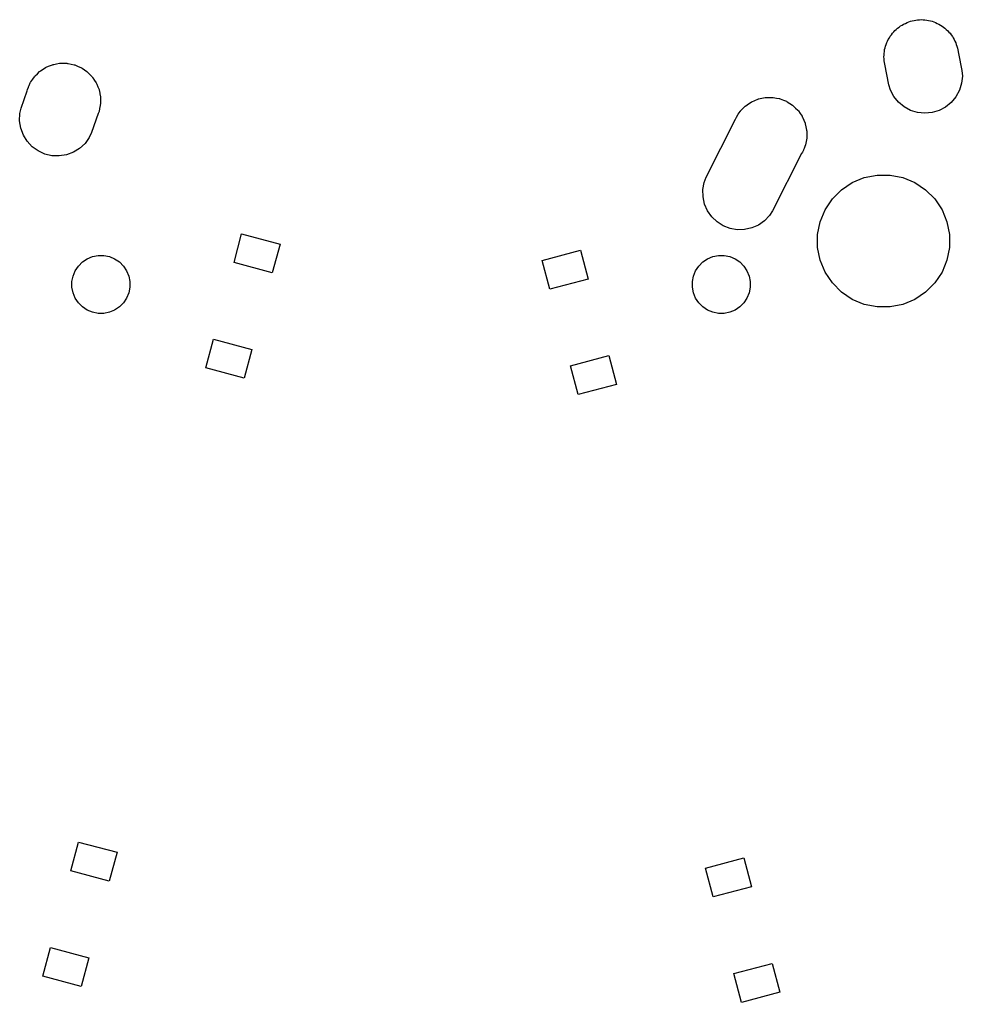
# Model space of a CAD drawing. Extents: x -26.1 to -7.5, y -7.6 to -2.3.
# Drawn here: x -15.179 to -14.057, y -7.478 to -6.308 of the extents above; entities that cross this region are included whole.
import ezdxf

# ---------------------------------------------------------------- set-up
doc = ezdxf.new("R2010")
doc.units = 0
doc.header["$MEASUREMENT"] = 0
doc.layers.add('BLACK', color=7, linetype='CONTINUOUS')

msp = doc.modelspace()

# ---------------------------------------------------------------- linework, layer by layer
at = {"layer": 'BLACK', "linetype": 'CONTINUOUS'}
for p, q in [((-14.112, -6.3082), (-14.1099, -6.30778)), ((-14.1099, -6.30778), (-14.1076, -6.30778)), ((-14.1076, -6.30778), (-14.1054, -6.30757)), ((-14.1054, -6.30757), (-14.1033, -6.30778)), ((-14.1033, -6.30778), (-14.1012, -6.30778)), ((-14.1012, -6.30778), (-14.099, -6.30823)), ((-14.1369, -6.3205), (-14.1353, -6.31916)), ((-14.1353, -6.31916), (-14.1338, -6.31767)), ((-14.1338, -6.31767), (-14.1319, -6.31641)), ((-14.1319, -6.31641), (-14.1301, -6.31499)), ((-14.1301, -6.31499), (-14.1283, -6.314)), ((-14.1283, -6.314), (-14.1265, -6.31282)), ((-14.1265, -6.31282), (-14.1244, -6.31196)), ((-14.1244, -6.31196), (-14.1224, -6.3109)), ((-14.1224, -6.3109), (-14.1204, -6.31029)), ((-14.1204, -6.31029), (-14.1185, -6.30949)), ((-14.1185, -6.30949), (-14.1162, -6.30904)), ((-14.1162, -6.30904), (-14.1141, -6.3084)), ((-14.1141, -6.3084), (-14.112, -6.3082)), ((-14.099, -6.30823), (-14.0967, -6.30845)), ((-14.0967, -6.30845), (-14.0947, -6.30907)), ((-14.0947, -6.30907), (-14.0926, -6.30949)), ((-14.0926, -6.30949), (-14.0905, -6.31035)), ((-14.0905, -6.31035), (-14.0884, -6.31102)), ((-14.0884, -6.31102), (-14.0865, -6.31202)), ((-14.0865, -6.31202), (-14.0846, -6.31282)), ((-14.0846, -6.31282), (-14.0827, -6.31408)), ((-14.0827, -6.31408), (-14.0807, -6.31515)), ((-14.0807, -6.31515), (-14.0791, -6.3165)), ((-14.0791, -6.3165), (-14.0773, -6.31767)), ((-14.0773, -6.31767), (-14.0757, -6.31927)), ((-14.0757, -6.31927), (-14.074, -6.32071)), ((-14.1456, -6.33305), (-14.1448, -6.3311)), ((-14.1448, -6.3311), (-14.1435, -6.32921)), ((-14.1435, -6.32921), (-14.1425, -6.32722)), ((-14.1425, -6.32722), (-14.1411, -6.3256)), ((-14.1411, -6.3256), (-14.1399, -6.32384)), ((-14.1399, -6.32384), (-14.1383, -6.32224)), ((-14.1383, -6.32224), (-14.1369, -6.3205)), ((-14.074, -6.32071), (-14.0726, -6.32235)), ((-14.0726, -6.32235), (-14.0711, -6.32384)), ((-14.0711, -6.32384), (-14.0699, -6.32572)), ((-14.0699, -6.32572), (-14.0685, -6.32748)), ((-14.0685, -6.32748), (-14.0675, -6.32934)), ((-14.0675, -6.32934), (-14.0663, -6.3311)), ((-14.0663, -6.3311), (-14.0654, -6.33319)), ((-14.1492, -6.34324), (-14.1485, -6.34123)), ((-14.1485, -6.34123), (-14.1481, -6.33916)), ((-14.1481, -6.33916), (-14.1473, -6.33707)), ((-14.1473, -6.33707), (-14.1466, -6.3349)), ((-14.1466, -6.3349), (-14.1456, -6.33305)), ((-14.0654, -6.33319), (-14.0644, -6.33518)), ((-14.0644, -6.33518), (-14.0638, -6.33721)), ((-14.0638, -6.33721), (-14.063, -6.33916)), ((-14.063, -6.33916), (-14.0625, -6.34137)), ((-14.0625, -6.34137), (-14.0625, -6.34145)), ((-14.0625, -6.34145), (-14.0621, -6.3435)), ((-14.15, -6.35192), (-14.1498, -6.34982)), ((-14.1498, -6.35417), (-14.15, -6.35192)), ((-14.1498, -6.34771), (-14.1494, -6.34549)), ((-14.1498, -6.34982), (-14.1498, -6.34771)), ((-14.1498, -6.35644), (-14.1498, -6.35417)), ((-14.1494, -6.34549), (-14.1492, -6.34324)), ((-14.0621, -6.3435), (-14.0613, -6.34771)), ((-14.0613, -6.34771), (-14.0613, -6.34779)), ((-14.0613, -6.34779), (-14.0573, -6.36818)), ((-15.151, -6.36657), (-15.148, -6.36459)), ((-15.148, -6.36459), (-15.1473, -6.36428)), ((-15.1473, -6.36428), (-15.1466, -6.36386)), ((-15.1466, -6.36386), (-15.1432, -6.36261)), ((-15.1432, -6.36261), (-15.1399, -6.36125)), ((-15.1399, -6.36125), (-15.1391, -6.36109)), ((-15.1391, -6.36109), (-15.1384, -6.36081)), ((-15.1384, -6.36081), (-15.1349, -6.36024)), ((-15.1349, -6.36024), (-15.1314, -6.35955)), ((-15.1314, -6.35955), (-15.1306, -6.35955)), ((-15.1306, -6.35955), (-15.1298, -6.35942)), ((-15.1298, -6.35942), (-15.1262, -6.35955)), ((-15.1262, -6.35955), (-15.1227, -6.35955)), ((-15.1227, -6.35955), (-15.1219, -6.3597)), ((-15.1219, -6.3597), (-15.1211, -6.35973)), ((-15.1211, -6.35973), (-15.1176, -6.36055)), ((-15.1176, -6.36055), (-15.1141, -6.36125)), ((-15.1141, -6.36125), (-15.1134, -6.36156)), ((-15.1134, -6.36156), (-15.1126, -6.36174)), ((-15.1126, -6.36174), (-15.1093, -6.36322)), ((-15.1093, -6.36322), (-15.106, -6.36459)), ((-15.106, -6.36459), (-15.1054, -6.36504)), ((-15.1054, -6.36504), (-15.1046, -6.36537)), ((-15.1046, -6.36537), (-15.1017, -6.36746)), ((-14.149, -6.36065), (-14.1498, -6.35644)), ((-14.1442, -6.38517), (-14.149, -6.36065)), ((-15.1634, -6.37857), (-15.1614, -6.3756)), ((-15.1614, -6.3756), (-15.1608, -6.37503)), ((-15.1608, -6.37503), (-15.1604, -6.37438)), ((-15.1604, -6.37438), (-15.1578, -6.37195)), ((-15.1578, -6.37195), (-15.1552, -6.36944)), ((-15.1552, -6.36944), (-15.1546, -6.36899)), ((-15.1546, -6.36899), (-15.154, -6.36844)), ((-15.154, -6.36844), (-15.151, -6.36657)), ((-15.1017, -6.36746), (-15.0988, -6.36944)), ((-15.0988, -6.36944), (-15.0982, -6.37001)), ((-15.0982, -6.37001), (-15.0976, -6.37048)), ((-15.0976, -6.37048), (-15.0951, -6.37309)), ((-15.0951, -6.37309), (-15.0926, -6.3756)), ((-15.0926, -6.3756), (-15.0922, -6.37628)), ((-15.0922, -6.37628), (-15.0916, -6.37687)), ((-15.0916, -6.37687), (-15.0897, -6.3799)), ((-14.0566, -6.37469), (-14.0575, -6.38337)), ((-14.0573, -6.36818), (-14.0566, -6.37469)), ((-15.1696, -6.39092), (-15.1685, -6.38816)), ((-15.1685, -6.38816), (-15.1682, -6.3874)), ((-15.1682, -6.3874), (-15.1676, -6.38615)), ((-15.1676, -6.38615), (-15.1663, -6.38286)), ((-15.1663, -6.38286), (-15.1658, -6.38219)), ((-15.1658, -6.38219), (-15.1655, -6.38145)), ((-15.1655, -6.38145), (-15.1634, -6.37857)), ((-15.0897, -6.3799), (-15.0878, -6.38286)), ((-15.0878, -6.38286), (-15.0875, -6.3836)), ((-15.0875, -6.3836), (-15.087, -6.38429)), ((-15.087, -6.38429), (-15.0858, -6.38763)), ((-15.0858, -6.38763), (-15.0844, -6.39092)), ((-14.1423, -6.39143), (-14.1442, -6.38517)), ((-14.0575, -6.38337), (-14.0601, -6.39171)), ((-15.177, -6.41317), (-15.1699, -6.39228)), ((-15.1699, -6.39228), (-15.1696, -6.39092)), ((-15.0844, -6.39092), (-15.0843, -6.39171)), ((-15.0843, -6.39171), (-15.084, -6.39247)), ((-15.084, -6.39247), (-15.0834, -6.39598)), ((-15.0834, -6.39598), (-15.0827, -6.39948)), ((-15.0827, -6.39948), (-15.0827, -6.40028)), ((-15.0827, -6.40028), (-15.0826, -6.40108)), ((-15.0826, -6.40108), (-15.0827, -6.40464)), ((-14.2991, -6.40191), (-14.2953, -6.40115)), ((-14.2953, -6.40115), (-14.2915, -6.40031)), ((-14.2915, -6.40031), (-14.291, -6.4003)), ((-14.291, -6.4003), (-14.2906, -6.40021)), ((-14.2906, -6.40021), (-14.2867, -6.40021)), ((-14.2867, -6.40021), (-14.2828, -6.40013)), ((-14.2828, -6.40013), (-14.2823, -6.40021)), ((-14.2823, -6.40021), (-14.2818, -6.40021)), ((-14.2818, -6.40021), (-14.278, -6.40097)), ((-14.278, -6.40097), (-14.2742, -6.40165)), ((-14.1382, -6.39914), (-14.1423, -6.39143)), ((-14.1327, -6.4059), (-14.1382, -6.39914)), ((-14.0642, -6.39939), (-14.0698, -6.40612)), ((-14.0601, -6.39171), (-14.0642, -6.39939)), ((-15.1786, -6.41953), (-15.177, -6.41317)), ((-15.0837, -6.41326), (-15.0844, -6.41676)), ((-15.0829, -6.4098), (-15.0837, -6.41326)), ((-15.0827, -6.4082), (-15.0829, -6.40899)), ((-15.0829, -6.40899), (-15.0829, -6.4098)), ((-15.0827, -6.40464), (-15.0827, -6.4082)), ((-14.3179, -6.41352), (-14.3152, -6.41071)), ((-14.3152, -6.41071), (-14.3148, -6.41044)), ((-14.3148, -6.41044), (-14.3144, -6.4101)), ((-14.3144, -6.4101), (-14.3112, -6.40794)), ((-14.3112, -6.40794), (-14.308, -6.40571)), ((-14.308, -6.40571), (-14.3076, -6.40552)), ((-14.3076, -6.40552), (-14.3072, -6.40525)), ((-14.3072, -6.40525), (-14.3036, -6.40376)), ((-14.3036, -6.40376), (-14.3, -6.4022)), ((-14.3, -6.4022), (-14.2996, -6.4021)), ((-14.2996, -6.4021), (-14.2991, -6.40191)), ((-14.2742, -6.40165), (-14.2738, -6.40182)), ((-14.2738, -6.40182), (-14.2733, -6.40191)), ((-14.2733, -6.40191), (-14.2697, -6.4034)), ((-14.2697, -6.4034), (-14.2661, -6.40481)), ((-14.2661, -6.40481), (-14.2657, -6.40507)), ((-14.2657, -6.40507), (-14.2652, -6.40525)), ((-14.2652, -6.40525), (-14.262, -6.40741)), ((-14.262, -6.40741), (-14.2587, -6.4095)), ((-14.2587, -6.4095), (-14.2584, -6.40983)), ((-14.2584, -6.40983), (-14.258, -6.4101)), ((-14.258, -6.4101), (-14.2552, -6.41285)), ((-14.2552, -6.41285), (-14.2524, -6.41554)), ((-14.126, -6.41146), (-14.1327, -6.4059)), ((-14.1183, -6.4156), (-14.126, -6.41146)), ((-14.0766, -6.41163), (-14.0843, -6.41571)), ((-14.0698, -6.40612), (-14.0766, -6.41163)), ((-15.1789, -6.42825), (-15.1786, -6.41953)), ((-15.0856, -6.41952), (-15.0933, -6.44193)), ((-15.0844, -6.41676), (-15.0856, -6.41952)), ((-14.3265, -6.42598), (-14.3255, -6.42352)), ((-14.3255, -6.42352), (-14.3233, -6.42029)), ((-14.3233, -6.42029), (-14.3212, -6.41701)), ((-14.3212, -6.41701), (-14.3209, -6.41667)), ((-14.3209, -6.41667), (-14.3206, -6.41627)), ((-14.3206, -6.41627), (-14.3179, -6.41352)), ((-14.2524, -6.41554), (-14.2521, -6.41593)), ((-14.2521, -6.41593), (-14.2518, -6.41627)), ((-14.2518, -6.41627), (-14.2496, -6.4195)), ((-14.2496, -6.4195), (-14.2474, -6.42269)), ((-14.2474, -6.42269), (-14.2472, -6.42313)), ((-14.2472, -6.42313), (-14.247, -6.42352)), ((-14.247, -6.42352), (-14.2455, -6.42712)), ((-14.11, -6.41816), (-14.1183, -6.4156)), ((-14.1013, -6.41904), (-14.11, -6.41816)), ((-14.0926, -6.41822), (-14.1013, -6.41904)), ((-14.0843, -6.41571), (-14.0926, -6.41822)), ((-15.1775, -6.43686), (-15.1789, -6.42825)), ((-14.3616, -6.49527), (-14.3265, -6.42598)), ((-14.2455, -6.42712), (-14.2439, -6.43068)), ((-14.2439, -6.43068), (-14.2438, -6.43114)), ((-14.2438, -6.43114), (-14.2436, -6.43158)), ((-14.2436, -6.43158), (-14.2429, -6.4354)), ((-14.2429, -6.4354), (-14.242, -6.43919)), ((-15.1744, -6.44504), (-15.1775, -6.43686)), ((-15.1698, -6.45246), (-15.1744, -6.44504)), ((-15.096, -6.44787), (-15.1011, -6.45495)), ((-15.0933, -6.44193), (-15.096, -6.44787)), ((-14.242, -6.43919), (-14.242, -6.43967)), ((-14.242, -6.43967), (-14.2419, -6.44014)), ((-14.2419, -6.44014), (-14.2419, -6.44403)), ((-14.2419, -6.44403), (-14.2418, -6.44792)), ((-14.2418, -6.44792), (-14.2419, -6.44839)), ((-14.2419, -6.44839), (-14.2419, -6.44886)), ((-15.1639, -6.45885), (-15.1698, -6.45246)), ((-15.1568, -6.46395), (-15.1639, -6.45885)), ((-15.1011, -6.45495), (-15.1075, -6.46089)), ((-14.2436, -6.45742), (-14.2451, -6.46101)), ((-14.2435, -6.45695), (-14.2436, -6.45742)), ((-14.2433, -6.45651), (-14.2435, -6.45695)), ((-14.2427, -6.45268), (-14.2433, -6.45651)), ((-14.2419, -6.44886), (-14.2427, -6.45268)), ((-15.1489, -6.46758), (-15.1568, -6.46395)), ((-15.1404, -6.46959), (-15.1489, -6.46758)), ((-15.1317, -6.46991), (-15.1404, -6.46959)), ((-15.1231, -6.46852), (-15.1317, -6.46991)), ((-15.1149, -6.46547), (-15.1231, -6.46852)), ((-15.1075, -6.46089), (-15.1149, -6.46547)), ((-14.2479, -6.4669), (-14.2826, -6.53535)), ((-14.247, -6.46548), (-14.2479, -6.4669)), ((-14.2459, -6.46302), (-14.247, -6.46548)), ((-14.2457, -6.4626), (-14.2459, -6.46302)), ((-14.2451, -6.46101), (-14.2457, -6.4626)), ((-14.1733, -6.49566), (-14.1581, -6.49264)), ((-14.1581, -6.49264), (-14.1426, -6.49264)), ((-14.1426, -6.49264), (-14.1275, -6.49566)), ((-14.3655, -6.50996), (-14.364, -6.50137)), ((-14.364, -6.50137), (-14.3616, -6.49527)), ((-14.2004, -6.51017), (-14.1876, -6.50158)), ((-14.1876, -6.50158), (-14.1733, -6.49566)), ((-14.1275, -6.49566), (-14.1132, -6.50158)), ((-14.1132, -6.50158), (-14.1003, -6.51017)), ((-14.3653, -6.51868), (-14.3655, -6.50996)), ((-14.2113, -6.5211), (-14.2004, -6.51017)), ((-14.1003, -6.51017), (-14.0894, -6.5211)), ((-14.3634, -6.5272), (-14.3653, -6.51868)), ((-14.3599, -6.53519), (-14.3634, -6.5272)), ((-14.2199, -6.53396), (-14.2113, -6.5211)), ((-14.0894, -6.5211), (-14.0808, -6.53396)), ((-14.3549, -6.54234), (-14.3599, -6.53519)), ((-14.2861, -6.54086), (-14.2922, -6.54716)), ((-14.2826, -6.53535), (-14.2861, -6.54086)), ((-14.2259, -6.54824), (-14.2199, -6.53396)), ((-14.0808, -6.53396), (-14.0749, -6.54824)), ((-14.3486, -6.54837), (-14.3549, -6.54234)), ((-14.3413, -6.55306), (-14.3486, -6.54837)), ((-14.3331, -6.55623), (-14.3413, -6.55306)), ((-14.2993, -6.55217), (-14.3073, -6.55568)), ((-14.2922, -6.54716), (-14.2993, -6.55217)), ((-14.2289, -6.56341), (-14.2259, -6.54824)), ((-14.0749, -6.54824), (-14.0719, -6.56341)), ((-14.9237, -6.59677), (-14.9146, -6.56254)), ((-14.9146, -6.56254), (-14.8689, -6.57477)), ((-14.3246, -6.55775), (-14.3331, -6.55623)), ((-14.3158, -6.55756), (-14.3246, -6.55775)), ((-14.3073, -6.55568), (-14.3158, -6.55756)), ((-14.2289, -6.57887), (-14.2289, -6.56341)), ((-14.0719, -6.56341), (-14.0719, -6.57887)), ((-14.8689, -6.57477), (-14.8781, -6.60899)), ((-15.0922, -6.58978), (-15.0856, -6.58846)), ((-15.0856, -6.58846), (-15.0788, -6.58846)), ((-15.0788, -6.58846), (-15.0721, -6.58978)), ((-14.5568, -6.59445), (-14.5112, -6.58223)), ((-14.5112, -6.58223), (-14.502, -6.61645)), ((-14.3536, -6.58978), (-14.347, -6.58846)), ((-14.347, -6.58846), (-14.3402, -6.58846)), ((-14.3402, -6.58846), (-14.3335, -6.58978)), ((-14.2259, -6.59404), (-14.2289, -6.57887)), ((-14.0719, -6.57887), (-14.0749, -6.59404)), ((-15.1089, -6.60095), (-15.1041, -6.59615)), ((-15.1041, -6.59615), (-15.0985, -6.59238)), ((-15.0985, -6.59238), (-15.0922, -6.58978)), ((-15.0721, -6.58978), (-15.0659, -6.59238)), ((-15.0659, -6.59238), (-15.0602, -6.59615)), ((-15.0602, -6.59615), (-15.0554, -6.60095)), ((-14.8781, -6.60899), (-14.9237, -6.59677)), ((-14.5476, -6.62868), (-14.5568, -6.59445)), ((-14.3703, -6.60095), (-14.3655, -6.59615)), ((-14.3655, -6.59615), (-14.3599, -6.59238)), ((-14.3599, -6.59238), (-14.3536, -6.58978)), ((-14.3335, -6.58978), (-14.3272, -6.59238)), ((-14.3272, -6.59238), (-14.3216, -6.59615)), ((-14.3216, -6.59615), (-14.3168, -6.60095)), ((-14.2199, -6.60833), (-14.2259, -6.59404)), ((-14.0749, -6.59404), (-14.0808, -6.60833)), ((-15.1153, -6.61286), (-15.1127, -6.60659)), ((-15.1127, -6.60659), (-15.1089, -6.60095)), ((-15.0554, -6.60095), (-15.0517, -6.60659)), ((-15.0517, -6.60659), (-15.0491, -6.61286)), ((-14.3767, -6.61286), (-14.3741, -6.60659)), ((-14.3741, -6.60659), (-14.3703, -6.60095)), ((-14.3168, -6.60095), (-14.313, -6.60659)), ((-14.313, -6.60659), (-14.3104, -6.61286)), ((-14.2113, -6.62118), (-14.2199, -6.60833)), ((-14.0808, -6.60833), (-14.0894, -6.62118)), ((-15.1166, -6.61951), (-15.1153, -6.61286)), ((-15.1166, -6.6263), (-15.1166, -6.61951)), ((-15.0491, -6.61286), (-15.0477, -6.61951)), ((-15.0477, -6.61951), (-15.0477, -6.6263)), ((-14.502, -6.61645), (-14.5476, -6.62868)), ((-14.378, -6.61951), (-14.3767, -6.61286)), ((-14.378, -6.6263), (-14.378, -6.61951)), ((-14.3104, -6.61286), (-14.3091, -6.61951)), ((-14.3091, -6.61951), (-14.3091, -6.6263)), ((-14.2004, -6.63212), (-14.2113, -6.62118)), ((-14.0894, -6.62118), (-14.1003, -6.63212)), ((-15.1153, -6.63295), (-15.1166, -6.6263)), ((-15.1127, -6.63922), (-15.1153, -6.63295)), ((-15.0491, -6.63295), (-15.0517, -6.63922)), ((-15.0477, -6.6263), (-15.0491, -6.63295)), ((-14.3767, -6.63295), (-14.378, -6.6263)), ((-14.3741, -6.63922), (-14.3767, -6.63295)), ((-14.3104, -6.63295), (-14.313, -6.63922)), ((-14.3091, -6.6263), (-14.3104, -6.63295)), ((-14.1876, -6.64071), (-14.2004, -6.63212)), ((-14.1003, -6.63212), (-14.1132, -6.64071)), ((-15.1089, -6.64487), (-15.1127, -6.63922)), ((-15.1041, -6.64966), (-15.1089, -6.64487)), ((-15.0554, -6.64487), (-15.0602, -6.64966)), ((-15.0517, -6.63922), (-15.0554, -6.64487)), ((-14.3703, -6.64487), (-14.3741, -6.63922)), ((-14.3655, -6.64966), (-14.3703, -6.64487)), ((-14.3168, -6.64487), (-14.3216, -6.64966)), ((-14.313, -6.63922), (-14.3168, -6.64487)), ((-14.1733, -6.64663), (-14.1876, -6.64071)), ((-14.1581, -6.64964), (-14.1733, -6.64663)), ((-14.1275, -6.64663), (-14.1426, -6.64964)), ((-14.1132, -6.64071), (-14.1275, -6.64663)), ((-15.0985, -6.65343), (-15.1041, -6.64966)), ((-15.0922, -6.65603), (-15.0985, -6.65343)), ((-15.0856, -6.65735), (-15.0922, -6.65603)), ((-15.0788, -6.65735), (-15.0856, -6.65735)), ((-15.0721, -6.65603), (-15.0788, -6.65735)), ((-15.0659, -6.65343), (-15.0721, -6.65603)), ((-15.0602, -6.64966), (-15.0659, -6.65343)), ((-14.3599, -6.65343), (-14.3655, -6.64966)), ((-14.3536, -6.65603), (-14.3599, -6.65343)), ((-14.347, -6.65735), (-14.3536, -6.65603)), ((-14.3402, -6.65735), (-14.347, -6.65735)), ((-14.3335, -6.65603), (-14.3402, -6.65735)), ((-14.3272, -6.65343), (-14.3335, -6.65603)), ((-14.3216, -6.64966), (-14.3272, -6.65343)), ((-14.1426, -6.64964), (-14.1581, -6.64964)), ((-14.9574, -6.72226), (-14.9482, -6.68803)), ((-14.9482, -6.68803), (-14.9026, -6.70026)), ((-14.9026, -6.70026), (-14.9117, -6.73449)), ((-14.5232, -6.71995), (-14.4775, -6.70772)), ((-14.4775, -6.70772), (-14.4684, -6.74195)), ((-14.9117, -6.73449), (-14.9574, -6.72226)), ((-14.514, -6.75417), (-14.5232, -6.71995)), ((-14.4684, -6.74195), (-14.514, -6.75417)), ((-15.1179, -7.32121), (-15.1087, -7.28698)), ((-15.1087, -7.28698), (-15.063, -7.29921)), ((-15.063, -7.29921), (-15.0722, -7.33344)), ((-14.3623, -7.31816), (-14.3167, -7.30593)), ((-14.3167, -7.30593), (-14.3075, -7.34016)), ((-15.0722, -7.33344), (-15.1179, -7.32121)), ((-14.3532, -7.35239), (-14.3623, -7.31816)), ((-14.3075, -7.34016), (-14.3532, -7.35239)), ((-15.1515, -7.4467), (-15.1423, -7.41248)), ((-15.1423, -7.41248), (-15.0967, -7.42471)), ((-15.0967, -7.42471), (-15.1058, -7.45893)), ((-14.3287, -7.44366), (-14.2831, -7.43143)), ((-14.2831, -7.43143), (-14.2739, -7.46565)), ((-15.1058, -7.45893), (-15.1515, -7.4467)), ((-14.3195, -7.47788), (-14.3287, -7.44366)), ((-14.2739, -7.46565), (-14.3195, -7.47788))]:
    msp.add_line(p, q, dxfattribs=at)

doc.saveas('drawing.dxf')
